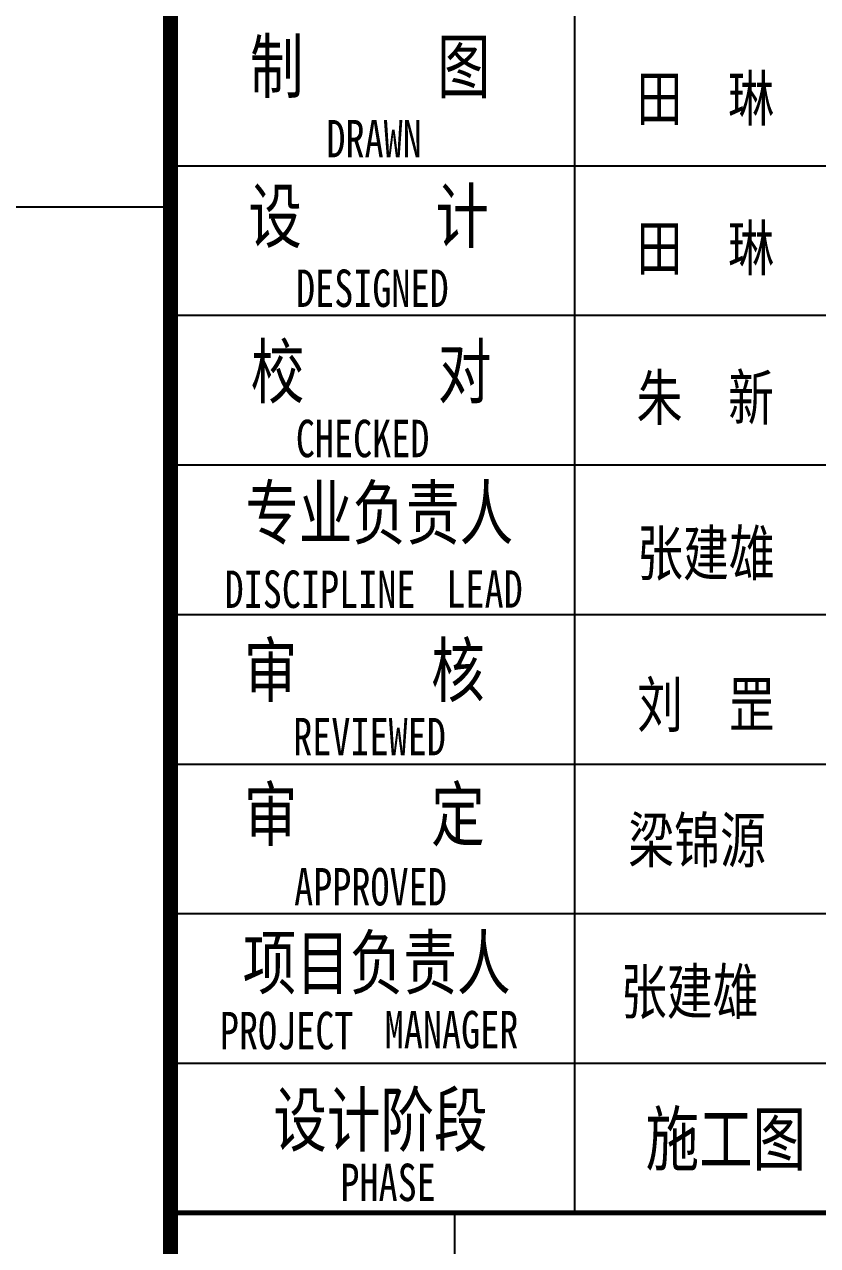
# Model space of a CAD drawing. Header units: inches. Extents: x -2316 to 955, y -265 to 742.
# Drawn here: x -1197.2 to -1159.6, y -183.6 to -125.7 of the extents above; entities that cross this region are included whole.
import ezdxf

# ---------------------------------------------------------------- set-up
doc = ezdxf.new("R2010")
doc.units = ezdxf.units.IN
doc.header["$LTSCALE"] = 1000
doc.header["$MEASUREMENT"] = 0
doc.layers.add('0zd', color=255, linetype='Continuous')
doc.layers.add('文字和字符', color=7, linetype='Continuous')
doc.styles.add('-宋体', font='', dxfattribs={"width": 0.8})
doc.styles.get('-宋体').set_extended_font_data('SimSun')

# ---------------------------------------------------------------- blocks, each defined once
blk = doc.blocks.new('TKK')
at = {"layer": '文字和字符'}
for p, q in [((1103.74, 336.61), (1103.74, 166.21)), ((1065.4, 265.61), (1179, 265.61)), ((1065.4, 251.41), (1179, 251.41)), ((1065.4, 237.21), (1179, 237.21)), ((1065.4, 223.01), (1179, 223.01)), ((1065.4, 208.81), (1179, 208.81)), ((1065.4, 194.61), (1179, 194.61)), ((1065.4, 180.41), (1179, 180.41)), ((1092.38, 73.91), (1092.38, 166.21))]:
    blk.add_line(p, q, dxfattribs=at)
at = {"layer": '文字和字符', "const_width": 1.42}
blk.add_lwpolyline([(1065.4, 831), (1179, 831), (1179, 10.01), (1065.4, 10.01)], close=True, dxfattribs=at)
at = {"layer": '文字和字符', "const_width": 0.483}
blk.add_lwpolyline([(1065.4, 166.21), (1179, 166.21)], dxfattribs=at)
at = {"layer": '文字和字符', "style": '-宋体', "width": 0.75}
for s, height, p in [('制     图', 4.97, (1072.92, 272.56)), ('田  琳', 4.26, (1109.61, 269.87)), ('DRAWN', 3.55, (1080.18, 266.4)), ('设     计', 4.97, (1072.77, 258.35)), ('田  琳', 4.26, (1109.61, 255.67)), ('DESIGNED', 3.55, (1077.3, 252.2)), ('校     对', 4.97, (1073, 243.58)), ('朱  新', 4.26, (1109.61, 241.47)), ('CHECKED', 3.55, (1077.28, 237.94)), ('专业负责人', 4.97, (1072.49, 230.18)), ('张建雄', 4.26, (1109.67, 226.7)), ('DISCIPLINE', 3.55, (1070.52, 223.63)), ('LEAD', 3.55, (1091.57, 223.65)), ('审     核', 4.97, (1072.36, 215.24)), ('刘  罡', 4.26, (1109.67, 212.32)), ('REVIEWED', 3.55, (1077.03, 209.64)), ('审     定', 4.97, (1072.36, 201.55)), ('梁锦源', 4.26, (1108.83, 199.46)), ('APPROVED', 3.55, (1077.12, 195.39)), ('项目负责人', 4.97, (1072.24, 187.48)), ('张建雄', 4.26, (1108.13, 185.08)), ('PROJECT', 3.55, (1070.07, 181.74)), ('MANAGER', 3.55, (1085.72, 181.83)), ('设计阶段', 4.97, (1075.14, 172.57)), ('施工图', 4.97, (1110.47, 170.75)), ('PHASE', 3.55, (1081.51, 167.33))]:
    blk.add_text(s, height=height, dxfattribs=at).set_placement(p)

msp = doc.modelspace()

# ---------------------------------------------------------------- linework, layer by layer
at = {"layer": '0zd'}
msp.add_lwpolyline([(-1327.492, -134.32), (-1190.229, -134.32)], dxfattribs=at)

# ---------------------------------------------------------------- block references
at = {"xscale": 0.4995794785534144, "yscale": 0.4995794785534144, "zscale": 0.4995794785534144}
msp.add_blockref('TKK', (-1722.481, -265.059), dxfattribs=at)

doc.saveas('drawing.dxf')
